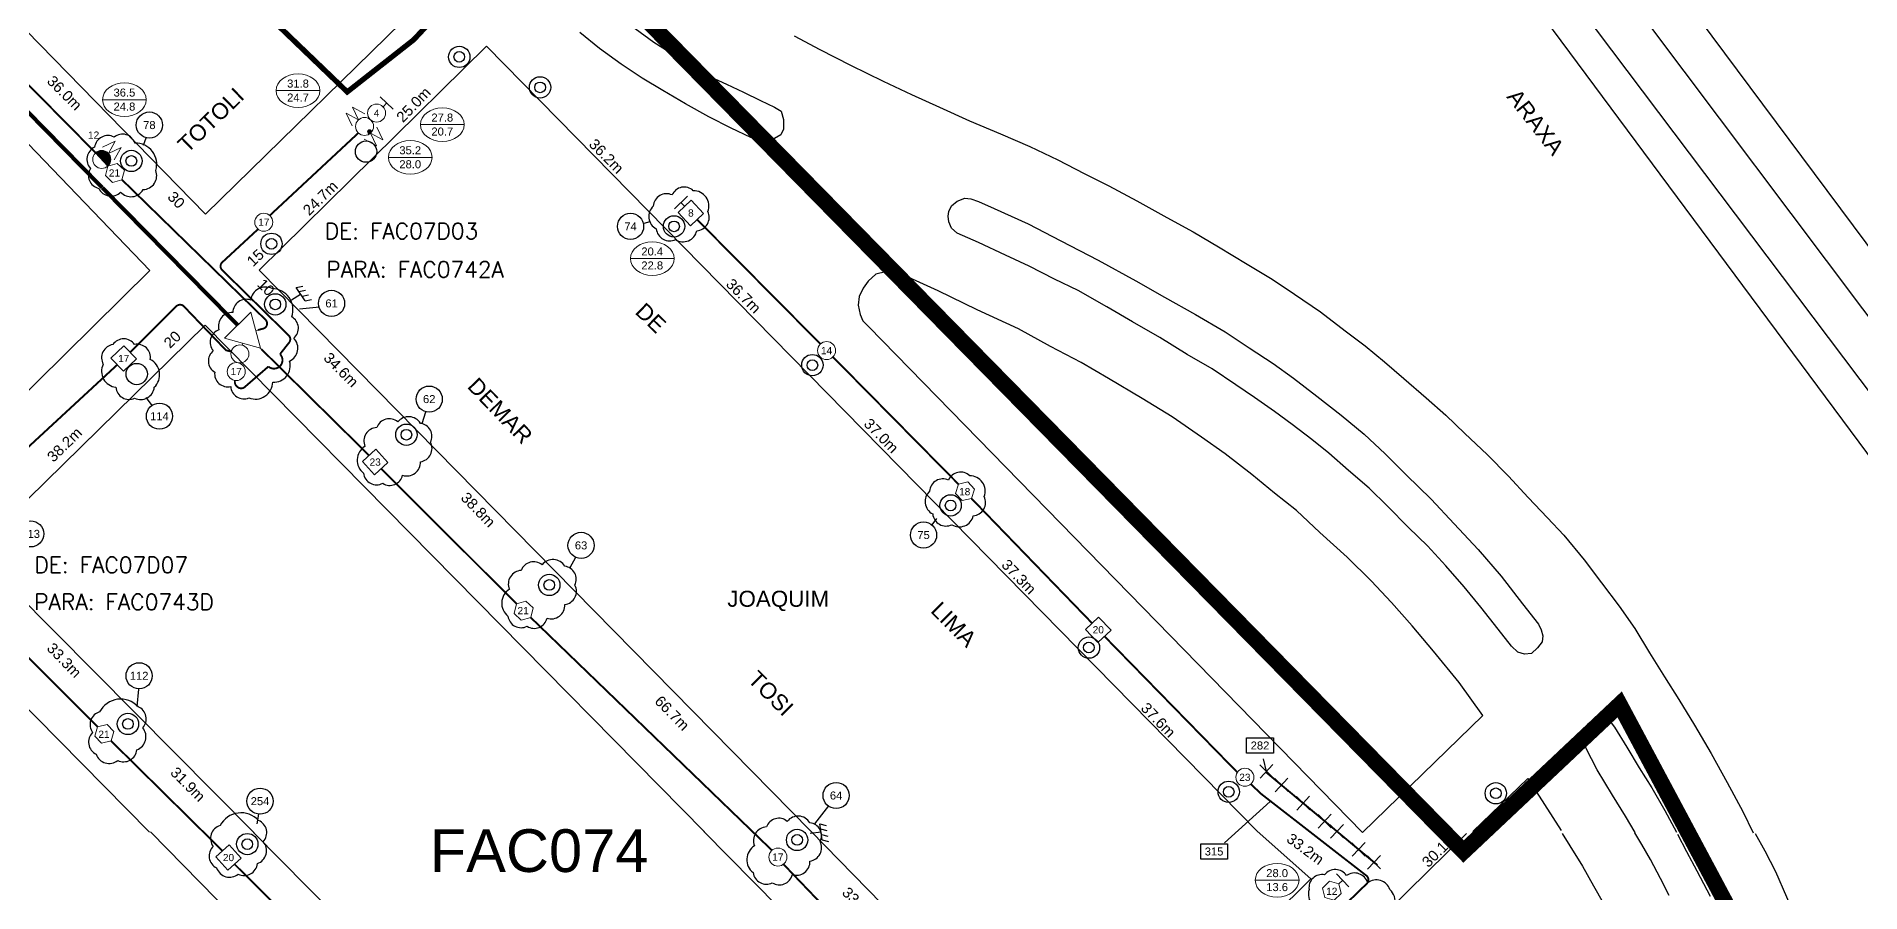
# Model space of a CAD drawing. Header units: inches. Extents: x 246034 to 247769, y 7726337 to 7727523.
# Drawn here: x 247135.7 to 247477.6, y 7726886.9 to 7727047.2 of the extents above; entities that cross this region are included whole.
import ezdxf
from ezdxf.enums import TextEntityAlignment as Align

# ---------------------------------------------------------------- set-up
doc = ezdxf.new("R2010")
doc.units = ezdxf.units.IN
doc.header["$LTSCALE"] = 6
doc.header["$MEASUREMENT"] = 0
for name, pattern in [('DASHDOT', [1, 0.5, -0.25, 0, -0.25]), ('DASHED', [0.75, 0.5, -0.25]), ('PHANTOMX2', [5, 2.5, -0.5, 0.5, -0.5, 0.5, -0.5])]:
    doc.linetypes.add(name, pattern=pattern)
for name, color, linetype in [('ALTERAÇÃO', 4, 'Continuous'), ('ANOTACOES', 6, 'Continuous'), ('DISTANCIA', 7, 'Continuous'), ('ELETRONICO', 4, 'Continuous'), ('LIMITE', 5, 'PHANTOMX2'), ('NET-CBTP', 6, 'DASHDOT'), ('NET-CBTR', 3, 'DASHED'), ('NET_UPGRADE', 7, 'Continuous'), ('POSTES', 1, 'Continuous'), ('QUADRAS', 7, 'Continuous'), ('RODOVIA', 3, 'Continuous'), ('RUAS', 7, 'Continuous'), ('TERRA', 7, 'Continuous')]:
    doc.layers.add(name, color=color, linetype=linetype)
for name, color, linetype, lineweight, true_color in [('CELULA', 3, 'Continuous', 200, 0x00ff00), ('NET-AMP @ 1', 1, 'Continuous', 20, 0xff0000), ('NET-LIMCEL', 9, 'PHANTOMX2', 50, 0x808080)]:
    doc.layers.add(name, color=color, linetype=linetype, lineweight=lineweight, true_color=true_color)
for name, color, linetype, lineweight in [('NET-AMP', 1, 'Continuous', 20), ('NET-SPLT', 1, 'Continuous', 20), ('NET-TAP', 1, 'Continuous', 20), ('NET-TERM', 1, 'Continuous', 20)]:
    doc.layers.add(name, color=color, linetype=linetype, lineweight=lineweight)
doc.styles.add('ARIAL', font='arial.ttf', dxfattribs={"height": 8})
doc.styles.add('Folhas_CAD', font='arial.ttf')
doc.styles.add('Romans', font='ROMANS.shx', dxfattribs={"height": 3})
doc.styles.get("Standard").update_dxf_attribs({"font": 'arial.ttf'})
doc.dimstyles.get("Standard").update_dxf_attribs({"dimtxt": 0.18, "dimasz": 0.18, "dimexe": 0.18, "dimexo": 0.0625, "dimgap": 0.09, "dimtad": 0, "dimtih": 1, "dimtoh": 1, "dimdec": 4, "dimzin": 0, "dimdsep": 46, "dimtxsty": 'Standard', "dimcen": 0.09, "dimadec": 0, "dimazin": 0, "dimtfac": 1, "dimtdec": 4, "dimtofl": 0, "dimtmove": 0, "dimatfit": 3, "dimfxl": 1, "dimtolj": 1, "dimtzin": 0, "dimarcsym": 0})

# ---------------------------------------------------------------- blocks, each defined once
blk = doc.blocks.new('POSTE')
at = {"layer": 'POSTES', "linetype": 'ByBlock'}
for radius in [2, 1]:
    blk.add_circle((0, 0), radius, dxfattribs=at)
blk = doc.blocks.new('P_MAD')
at = {"layer": 'POSTES', "linetype": 'ByBlock'}
blk.add_circle((0, 0), 2, dxfattribs=at)
at = {"layer": 'POSTES', "flags": 1}
for tag, p in [('POSTE', (0.08, 2.76)), ('ASS', (-0.01, 2.33))]:
    blk.add_attdef(tag, text='', height=0.275, dxfattribs=at).set_placement(p, align=Align.MIDDLE)
blk = doc.blocks.new('P_C_TUB')
at = {"layer": 'POSTES', "linetype": 'ByBlock'}
for radius in [2, 1]:
    blk.add_circle((0, 0), radius, dxfattribs=at)
at = {"layer": 'POSTES', "flags": 1}
for tag, p in [('POSTE', (0.08, 2.76)), ('ASS', (-0.01, 2.33))]:
    blk.add_attdef(tag, text='', height=0.275, dxfattribs=at).set_placement(p, align=Align.MIDDLE)
blk = doc.blocks.new('TERRA')
at = {"layer": 'TERRA', "linetype": 'ByBlock'}
for p, q in [((0, 0), (0, -2.02)), ((-1.5, -2.02), (-1.97, -3.15)), ((-1.5, -2.02), (1.5, -2.02)), ((-0.49, -2.02), (-0.96, -3.15)), ((0.57, -2.02), (0.09, -3.15)), ((1.5, -2.02), (1.03, -3.15))]:
    blk.add_line(p, q, dxfattribs=at)
blk = doc.blocks.new('3WAY')
h = blk.add_hatch(color=256)
h.dxf.hatch_style = 1
edge = h.paths.add_edge_path()
edge.add_arc((3.025, 0), 0.35, 0, 360)
for centre, radius in [((1.6875, 0), 1.6875), ((3.025, 0), 0.35)]:
    blk.add_circle(centre, radius)
blk = doc.blocks.new('DC')
h = blk.add_hatch(color=256)
h.dxf.hatch_style = 1
h.paths.add_polyline_path([(3.38, 0), (0, 0, 1)])
blk.add_line((0, 0), (3.38, 0))
blk.add_circle((1.69, 0), 1.69)
at = {"color": 0}
blk.add_attdef('DCVAL', text='', height=1.35, dxfattribs=at).set_placement((3.1, 3.27), align=Align.MIDDLE)
blk = doc.blocks.new('TERMINAL')
blk.add_line((-1, 0), (0, 0))
blk.add_lwpolyline([(-1, -1.6875), (-1, 1.6875)])
blk = doc.blocks.new('TAP2')
at = {"color": 0}
blk.add_circle((1.69, 0), 1.69, dxfattribs=at)
blk.add_attdef('DBVAL', text='', height=1.35, dxfattribs=at).set_placement((1.69, 0), align=Align.MIDDLE)
blk = doc.blocks.new('TAP4')
blk.add_lwpolyline([(3.38, -1.69), (0, -1.69), (0, 1.69), (3.38, 1.69)], close=True)
at = {"color": 0}
blk.add_attdef('DBVAL', text='', height=1.35, dxfattribs=at).set_placement((1.69, 0), align=Align.MIDDLE)
blk = doc.blocks.new('TAP8')
blk.add_lwpolyline([(0.92, 1.59), (0, 0), (0.92, -1.59), (2.76, -1.59), (3.68, 0), (2.76, 1.59)], close=True)
blk.add_attdef('DBVAL', text='', height=1.35).set_placement((1.77, -0.06), align=Align.MIDDLE)
blk = doc.blocks.new('2WAY')
blk.add_circle((1.6875, 0), 1.6875)
blk = doc.blocks.new('HI-LOW')
blk.add_lwpolyline([(-4.1, 0), (4.1, 0)])
blk.add_ellipse((0, 0), major_axis=(4.1, 0), ratio=0.768293)
for tag, p in [('END-HI', (0, 1.33)), ('END-LO', (0, -1.29))]:
    blk.add_attdef(tag, text='', height=1.5).set_placement(p, align=Align.MIDDLE_CENTER)
blk = doc.blocks.new('CX_CodUpgrade')
blk.add_circle((-0.13, 0.04), 2.45)
at = {"color": 1, "flags": 1}
for tag, p in [('RETIRAR1', (4.74, 11.47)), ('NOVO1', (28.33, 11.47)), ('RETIRAR2', (4.74, 7.94)), ('NOVO2', (28.33, 7.94)), ('RETIRAR3', (4.74, 4.42)), ('NOVO3', (28.33, 4.42)), ('RETIRAR4', (4.74, 0.89)), ('NOVO4', (28.33, 0.9)), ('RETIRAR5', (4.74, -2.63)), ('NOVO5', (28.33, -2.63)), ('RETIRAR6', (4.74, -6.15)), ('NOVO6', (28.33, -6.15)), ('RETIRAR7', (4.74, -9.68)), ('NOVO7', (28.33, -9.68)), ('RETIRAR8', (4.74, -13.2)), ('NOVO8', (28.33, -13.2)), ('RETIRAR9', (4.74, -16.73)), ('NOVO9', (28.33, -16.73))]:
    blk.add_attdef(tag, p, '', height=1.5, dxfattribs=at)
at = {"color": 7, "flags": 1}
for tag, p in [('ANTIGO1', (17.16, 11.46)), ('ANTIGO2', (17.16, 7.94)), ('ANTIGO3', (17.16, 4.41)), ('ANTIGO4', (17.16, 0.89)), ('ANTIGO5', (17.16, -2.63)), ('ANTIGO6', (17.16, -6.16)), ('ANTIGO7', (17.16, -9.68)), ('ANTIGO8', (17.16, -13.21)), ('ANTIGO9', (17.16, -16.73))]:
    blk.add_attdef(tag, p, '', height=1.5, dxfattribs=at)
at = {"color": 1}
blk.add_attdef('CODIGO', text='', height=1.5, dxfattribs=at).set_placement((-0.13, 0.04), align=Align.MIDDLE_CENTER)
blk = doc.blocks.new('AMP3')
for p, q in [((3.1, 1.71), (3.3, 2.03)), ((0, 0), (-0.33, 0)), ((3.1, -1.71), (3.3, -2.03)), ((6.06, 0), (6.38, 0))]:
    blk.add_line(p, q)
blk.add_lwpolyline([(0, 3.5), (0, -3.5), (6.06, 0)], close=True)
blk = doc.blocks.new('CARGA')
for p, q in [((-2.5, 0.81), (0, 1.62)), ((-2.5, 0.81), (0, 0)), ((-2.5, -0.81), (0, 0)), ((-2.5, -0.81), (0, -1.62))]:
    blk.add_line(p, q)
blk = doc.blocks.new('CX_CodUpgradeCabo')
blk.add_lwpolyline([(-2.63, 1.45), (2.37, 1.45), (2.37, -1.4), (-2.63, -1.4)], close=True)
at = {"color": 1}
blk.add_attdef('CODIGO', text='', height=1.5, dxfattribs=at).set_placement((-0.13, 0.04), align=Align.MIDDLE_CENTER)
at = {"color": 1, "style": 'Folhas_CAD', "flags": 1}
for tag, p in [('SERVICO', (5.97, 0.89)), ('TIPO', (17.92, 0.89)), ('COMP', (25.22, 0.89))]:
    blk.add_attdef(tag, p, '', height=1.5, dxfattribs=at)
blk = doc.blocks.new('EXCLUIR_CABOdwg')
at = {"layer": 'ANOTACOES', "color": 4}
for points in [[(-1.24, 1.23), (1.24, -1.23)], [(-1.2, -1.28), (1.21, 1.29)]]:
    blk.add_lwpolyline(points, dxfattribs=at)

msp = doc.modelspace()

# ---------------------------------------------------------------- linework, layer by layer
at = {"layer": 'LIMITE', "linetype": 'Continuous', "const_width": 3}
msp.add_lwpolyline([(246803.54, 7727504.62), (247403.19, 7726894.55), (247432.45, 7726922.11), (247461.64, 7726867.48), (247475.54, 7726767.94), (247473.22, 7726695.02), (247472.76, 7726641.31), (247485.27, 7726556.59), (247405.99, 7726517.49), (247361.51, 7726563.79), (247112.71, 7726442.48), (247147.92, 7726399.42), (247053.32, 7726359.97)], dxfattribs=at)
at = {"layer": 'NET-CBTP'}
msp.add_lwpolyline([(247173.43, 7726993.17, 0.75, 0.75, 0), (247148.07, 7727018.92, 0.75, 0.75, -0.015927), (247148.02, 7727018.96, 0.75, 0.75, 0), (247098.37, 7727069.5, 0.75, 0.75, -0.000296), (247098.37, 7727069.5, 0.75, 0.75, 0), (247009.63, 7727159.31, 0.75, 0.75, 0.417021), (247008.21, 7727159.32, 0.75, 0.75, 0), (246933.97, 7727085.15, 0.75, 0.75, -0.267744), (246933.01, 7727084.89, 0.75, 0.75, 0), (246928.8, 7727086.02, 0.75, 0.75, 0.264762), (246927.84, 7727085.77, 0.75, 0.75, 0), (246851.6, 7727011.28, 0.75, 0.75, -0.410829), (246850.2, 7727011.29, 0.75, 0.75, 0), (246842.36, 7727019.13, 0.75, 0.75, 0.402341), (246840.97, 7727019.16, 0.75, 0.75, 0), (246840.45, 7727018.66, 0, 0, 0)], format="xyseb", dxfattribs=at)
at = {"layer": 'NET-CBTR', "const_width": 0.35}
for points in [[(247146.81, 7727025.45), (247127.07, 7727045.42)], [(247179.45, 7727013.71), (247196.04, 7727029.16)], [(247259.53, 7727012.95), (247282.66, 7726989.63)], [(247198.06, 7726968.75), (247177.91, 7726988.63)], [(247285, 7726987.2), (247308.5, 7726963.39)], [(247125.16, 7726961.98), (247150.86, 7726985.74)], [(247225.7, 7726940.95), (247200.34, 7726966.27)], [(247310.98, 7726960.67), (247333.57, 7726937.32)], [(247273.56, 7726894.77), (247228.34, 7726938.4)], [(247130.18, 7726934.93), (247147.17, 7726917.93)], [(247335.89, 7726934.86), (247360.79, 7726909.38)], [(247149.7, 7726915.27), (247170.58, 7726894.67)], [(247366.13, 7726909.44), (247387.04, 7726892)], [(247172.84, 7726892.17), (247195.5, 7726869.61)], [(247297.67, 7726869.28), (247275.71, 7726892.18)]]:
    msp.add_lwpolyline(points, dxfattribs=at)
at = {"layer": 'NET-CBTR'}
for points in [[(247177.19, 7726992.25, 0.35, 0.35, 0), (247178.19, 7726992.5, 0.35, 0.35, 0.58379), (247178.65, 7726994.18, 0.35, 0.35, 0), (247151.74, 7727020.41, 0, 0, 0)], [(247172.93, 7726982.81, 0.35, 0.35, 0), (247172.91, 7726982.62, 0.35, 0.35, 0.235936), (247173.21, 7726981.77, 0.35, 0.35, 0), (247173.39, 7726981.6, 0.35, 0.35, 0.38623), (247174.74, 7726981.56, 0.35, 0.35, 0), (247179.19, 7726985.41, 0.35, 0.35, 0), (247179.19, 7726985.41, 0.35, 0.35, 0.968983), (247181.36, 7726987.73, 0.35, 0.35, 0), (247183.08, 7726989.91, 0.35, 0.35, 0.382892), (247182.99, 7726991.24, 0.35, 0.35, 0), (247170.52, 7727003.49, 0.35, 0.35, -0.428079), (247170.54, 7727004.94, 0.35, 0.35, 0), (247177.25, 7727011.15, 0, 0, 0)], [(247153.29, 7726988.09, 0.35, 0.35, 0), (247161.92, 7726996.69, 0.35, 0.35, -0.445712), (247163.4, 7726996.63, 0.35, 0.35, 0), (247171.26, 7726988.44, 0.35, 0.35, 0), (247172.23, 7726988.22, 0.35, 0.35, 0), (247172.23, 7726988.22, 0, 0, 0)]]:
    msp.add_lwpolyline(points, format="xyseb", dxfattribs=at)
at = {"layer": 'NET-CBTR', "const_width": 0.35}
msp.add_lwpolyline([(247373.05, 7726876.89), (247385.06, 7726888.53, 0.454269), (247384.97, 7726890.03), (247365.3, 7726905.31, -0.023157), (247365.23, 7726905.37), (247363.31, 7726907.18)], format="xyb", dxfattribs=at)
at = {"layer": 'NET-LIMCEL', "const_width": 1}
msp.add_lwpolyline([(247229.54, 7727071.21), (247206.4, 7727046.62), (247193.97, 7727036.86), (247096.02, 7727130.93), (247052.51, 7727088.33), (247116.45, 7727022.28), (247074.72, 7726976.43), (247004.75, 7727046.54), (246969.51, 7727018.43), (246928.96, 7727025.53), (246883.39, 7727015.47), (246853, 7727048.79), (246817.1, 7727015.92), (246699.87, 7727128.64), (246553, 7727281.82)], dxfattribs=at)
at = {"layer": 'NET_UPGRADE'}
for points in [[(247154.18, 7727027.26, 0.520567), (247154.18, 7727027.26, 0.520567), (247150.28, 7727028.41, 0.520567), (247146.62, 7727026.5, 0.520567), (247145.85, 7727022.53, 0.520567), (247147.38, 7727018.79, 0.520567), (247151.5, 7727018.11, 0.520567), (247155.7, 7727018.56, 0.520567), (247158.07, 7727022.15, 0.520567), (247154.18, 7727027.26)], [(247255.5, 7727009.19, 0.520567), (247255.5, 7727009.19, 0.520567), (247259.48, 7727010.85, 0.520567), (247261.57, 7727014.46, 0.520567), (247258.82, 7727018.36, 0.520567), (247254.85, 7727017.56, 0.520567), (247251.31, 7727015.47, 0.520567), (247251.89, 7727011.21, 0.520567), (247255.5, 7727009.19)], [(247179.88, 7727000, 0.520567), (247179.88, 7727000, 0.520567), (247175.87, 7726997.86, 0.520567), (247172.53, 7726995.52, 0.520567), (247169.92, 7726992.31, 0.520567), (247168.85, 7726988.37, 0.520567), (247169.12, 7726984.36, 0.520567), (247172.13, 7726981.68, 0.520567), (247175.54, 7726979.54, 0.520567), (247180.02, 7726982.49, 0.520567), (247183.16, 7726986.43, 0.520567), (247183.96, 7726990.71, 0.520567), (247183.56, 7726994.72, 0.520567), (247179.88, 7727000)], [(247157.05, 7726986.72, 0.520567), (247157.05, 7726986.72, 0.520567), (247154.11, 7726989.53, 0.520567), (247150.04, 7726989.53, 0.520567), (247148.23, 7726985.84, 0.520567), (247150.6, 7726981.53, 0.520567), (247154.11, 7726979.47, 0.520567), (247157.8, 7726981.53, 0.520567), (247157.05, 7726986.72)], [(247197.02, 7726965.42, 0.520567), (247197.02, 7726965.42, 0.520567), (247200.62, 7726963.53, 0.520567), (247204.34, 7726965.03, 0.520567), (247207.68, 7726967.58, 0.520567), (247209.57, 7726971.24, 0.520567), (247207.68, 7726974.76, 0.520567), (247203.43, 7726975.03, 0.520567), (247199.51, 7726973.98, 0.520567), (247197.28, 7726970.45, 0.520567), (247197.02, 7726965.42)], [(247307.31, 7726955.78, 0.520567), (247307.31, 7726955.78, 0.520567), (247311.28, 7726957.44, 0.520567), (247313.37, 7726961.05, 0.520567), (247310.63, 7726964.95, 0.520567), (247306.66, 7726964.15, 0.520567), (247303.12, 7726962.06, 0.520567), (247303.69, 7726957.8, 0.520567), (247307.31, 7726955.78)], [(247224.09, 7726938.65, 0.520567), (247224.09, 7726938.65, 0.520567), (247227.68, 7726936.75, 0.520567), (247231.41, 7726938.25, 0.520567), (247234.74, 7726940.8, 0.520567), (247236.64, 7726944.46, 0.520567), (247234.74, 7726947.99, 0.520567), (247230.49, 7726948.25, 0.520567), (247226.57, 7726947.2, 0.520567), (247224.35, 7726943.68, 0.520567), (247224.09, 7726938.65)], [(247147.56, 7726920.72, 0.520567), (247147.56, 7726920.72, 0.520567), (247146.24, 7726916.83, 0.520567), (247146.9, 7726912.79, 0.520567), (247150.94, 7726911.61, 0.520567), (247154.54, 7726913.6, 0.520567), (247155.64, 7726917.71, 0.520567), (247154.76, 7726921.67, 0.520567), (247147.56, 7726920.72)], [(247170.15, 7726899.4, 0.520567), (247170.15, 7726899.4, 0.520567), (247168.83, 7726895.51, 0.520567), (247169.49, 7726891.47, 0.520567), (247173.53, 7726890.3, 0.520567), (247177.13, 7726892.28, 0.520567), (247178.23, 7726896.39, 0.520567), (247177.35, 7726900.36, 0.520567), (247170.15, 7726899.4)], [(247270.04, 7726890.59, 0.520567), (247270.04, 7726890.59, 0.520567), (247273.63, 7726888.7, 0.520567), (247277.36, 7726890.2, 0.520567), (247280.69, 7726892.75, 0.520567), (247282.59, 7726896.41, 0.520567), (247280.69, 7726899.94, 0.520567), (247276.44, 7726900.2, 0.520567), (247272.52, 7726899.15, 0.520567), (247270.3, 7726895.62, 0.520567), (247270.04, 7726890.59)], [(247389.39, 7726887.42, 0.520567), (247389.39, 7726887.42, 0.520567), (247385.23, 7726888.65, 0.520567), (247381.23, 7726890.03, 0.520567), (247377.16, 7726890.19, 0.520567), (247374.24, 7726887.42, 0.520567), (247377.47, 7726883.42, 0.520567), (247380.77, 7726880.73, 0.520567), (247384.93, 7726880.42, 0.520567), (247388.62, 7726882.12, 0.520567), (247389.39, 7726887.42)]]:
    msp.add_lwpolyline(points, format="xyb", close=True, dxfattribs=at)
at = {"layer": 'QUADRAS', "linetype": 'ByBlock'}
for points in [[(247105.32, 7727077.54), (247167.39, 7727013.96), (247209.82, 7727055.47), (247105.27, 7727162.45)], [(247104.83, 7726971.59), (247114.63, 7726961.61), (247156.96, 7727003.41), (247105.25, 7727057.25)], [(247247.95, 7727048.73), (247251.46, 7727046.21), (247254.82, 7727044.08), (247258.03, 7727042.01), (247261.39, 7727040.01), (247265.02, 7727038.31), (247268.26, 7727036.81), (247271.41, 7727035.23), (247274.07, 7727034), (247275.27, 7727033.26), (247275.73, 7727031.72), (247275.74, 7727029.88), (247275.22, 7727028.83), (247274.07, 7727028.15), (247272.55, 7727027.69), (247271.33, 7727027.74), (247269.62, 7727028.3), (247265.91, 7727030.1), (247261.73, 7727032.17), (247257.39, 7727034.61), (247253.13, 7727037.13), (247249.22, 7727039.45), (247245.33, 7727042.09), (247241.27, 7727045.01), (247237.56, 7727048)], [(247280.88, 7726898.36), (247177.49, 7727003.48), (247220.07, 7727045.41), (247364.49, 7726898.35)], [(247277.75, 7727047.39), (247282.54, 7727044.8), (247288.32, 7727041.89), (247294.44, 7727038.88), (247299.75, 7727036.39), (247304.99, 7727034.01), (247310.57, 7727031.42), (247316.38, 7727028.99), (247321.87, 7727026.62), (247327.13, 7727024.16), (247332.09, 7727021.55), (247336.7, 7727019.26), (247341.97, 7727016.44), (247347.56, 7727013.36), (247352.54, 7727010.65), (247357.28, 7727007.86), (247362.65, 7727004.62), (247367.31, 7727001.76), (247371.52, 7726998.99), (247376.39, 7726995.68), (247381.03, 7726992.12), (247384.72, 7726989.28), (247388.38, 7726986.28), (247392, 7726983.19), (247396.17, 7726979.55), (247399.88, 7726976.28), (247403.45, 7726972.84), (247407.62, 7726968.91), (247411.59, 7726964.84), (247415.31, 7726960.88), (247418.93, 7726957.06), (247421.99, 7726953.79), (247425.79, 7726949.21), (247429.06, 7726944.89), (247432.36, 7726940.5), (247435.28, 7726936.31), (247438.05, 7726931.74), (247440.85, 7726927.28), (247443.52, 7726923.03), (247446.49, 7726918.24), (247449.57, 7726912.91), (247452.57, 7726907.45), (247455.55, 7726902.03), (247457.47, 7726898.04)], [(247417.26, 7726937.12), (247417.74, 7726936.1), (247418.05, 7726934.98), (247417.91, 7726933.86), (247417.04, 7726932.71), (247415.92, 7726931.63), (247414.64, 7726931.51), (247413.37, 7726931.87), (247412.16, 7726933.02), (247409.67, 7726936.22), (247406.4, 7726940.3), (247403.3, 7726944.16), (247399.9, 7726948.08), (247396.41, 7726951.82), (247392.85, 7726955.23), (247388.95, 7726959.25), (247385.51, 7726962.63), (247381.61, 7726965.94), (247377.92, 7726969.15), (247374.76, 7726971.76), (247371.04, 7726974.54), (247367.78, 7726976.99), (247363.99, 7726979.62), (247360.51, 7726982), (247356.05, 7726984.95), (247351.38, 7726987.67), (247346.27, 7726990.83), (247341.17, 7726993.77), (247336.32, 7726996.6), (247330.98, 7726999.68), (247326.55, 7727001.81), (247321.79, 7727004.24), (247317.33, 7727006.29), (247312.26, 7727008.63), (247308.28, 7727010.42), (247307.2, 7727011.31), (247306.7, 7727012.53), (247306.59, 7727013.6), (247306.69, 7727014.47), (247307.23, 7727015.52), (247308.3, 7727016.37), (247309.7, 7727016.93), (247310.85, 7727016.86), (247312.28, 7727016.34), (247315.23, 7727015.05), (247321.6, 7727012.16), (247327.72, 7727008.94), (247334.68, 7727005.33), (247341.74, 7727001.48), (247347.13, 7726998.4), (247352.95, 7726995.14), (247358.49, 7726991.91), (247363.04, 7726988.94), (247367.52, 7726985.98), (247371.33, 7726983.21), (247375.72, 7726979.87), (247380.24, 7726976.33), (247384.55, 7726972.72), (247388.47, 7726969.06), (247392.42, 7726965.09), (247397.09, 7726960.55), (247401.44, 7726955.93), (247405.92, 7726951.14), (247410.22, 7726946.14), (247414.24, 7726940.95), (247417.26, 7726937.12)], [(247384.22, 7726898.12), (247406.78, 7726920.01), (247402.34, 7726926.21), (247397.54, 7726932.09), (247393.59, 7726936.86), (247389.67, 7726941.21), (247385.9, 7726945.23), (247381.37, 7726949.7), (247376.25, 7726954.32), (247371.85, 7726958.41), (247367.74, 7726961.71), (247363.54, 7726965.16), (247358.5, 7726969.08), (247354.06, 7726972.18), (247348.57, 7726975.98), (247342.97, 7726979.44), (247336.67, 7726983.16), (247331.52, 7726986.17), (247325.77, 7726989.17), (247319.8, 7726992.49), (247312.01, 7726996.05), (247304.74, 7726999.59), (247298.52, 7727002.41), (247296.85, 7727002.95), (247294.85, 7727003.14), (247293.02, 7727002.71), (247291.63, 7727001.41), (247290.64, 7727000.09), (247289.94, 7726998.51), (247289.73, 7726996.91), (247290.09, 7726995.15), (247290.62, 7726994), (247291.65, 7726992.89), (247384.22, 7726898.12)], [(247176.51, 7726898.06), (247124.11, 7726950.83), (247167.32, 7726993.18), (247260.91, 7726898.22)], [(247156.93, 7726898.19), (247114.56, 7726941.05), (247105.01, 7726931.79)], [(247435.35, 7726898.1), (247433.53, 7726901.18), (247431.09, 7726905.1), (247428.23, 7726909.82), (247426.08, 7726913.95), (247425.65, 7726914.95), (247425.52, 7726915.99), (247425.77, 7726917.34), (247426.54, 7726918.49), (247427.66, 7726919.17), (247428.93, 7726919.3), (247430.13, 7726919.15), (247430.84, 7726918.66), (247431.46, 7726917.83), (247433.82, 7726914.12), (247436.13, 7726910.23), (247438.48, 7726906.45), (247440.92, 7726902.24), (247443.09, 7726898.19)], [(247404.91, 7726898.32), (247415.21, 7726908.23), (247421.46, 7726898.46)]]:
    msp.add_lwpolyline(points, dxfattribs=at)
at = {"layer": 'QUADRAS'}
for points in [[(247176.4, 7726898.11), (247278.33, 7726794.92), (247321.43, 7726836.9), (247260.82, 7726898.27)], [(247280.88, 7726898.36), (247331.37, 7726846.65), (247374.55, 7726889.41), (247364.49, 7726898.35)], [(247104.97, 7726864.36), (247224.69, 7726742.46), (247267.99, 7726785.16), (247157.07, 7726898.22)], [(247421.66, 7726897.92), (247423.1, 7726895.62), (247425.49, 7726891.8), (247427.54, 7726888.13), (247429.35, 7726884.93), (247431.41, 7726880.67), (247433.12, 7726876.75), (247435.05, 7726872.6), (247436.81, 7726868.36), (247438.95, 7726863.62), (247440.84, 7726859.13), (247441.87, 7726856.08), (247442.61, 7726853.79), (247443.28, 7726851.71), (247383.57, 7726793.68), (247341.29, 7726836.56), (247403.75, 7726897.92)], [(247441.71, 7726886.29), (247440.13, 7726889.46), (247438.2, 7726893.06), (247436.58, 7726895.83), (247435.28, 7726898.04)], [(247443.27, 7726897.8), (247444.97, 7726894.57), (247446.91, 7726890.93), (247449.4, 7726886.19)], [(247457.87, 7726897.92), (247459.67, 7726894.7), (247461.63, 7726890.78), (247463.7, 7726886.04), (247465.23, 7726882.47), (247467.17, 7726878.08), (247469.36, 7726873.02), (247470.84, 7726868.9), (247472.51, 7726864.55), (247474.14, 7726860.28), (247475.75, 7726855.89), (247477.43, 7726850.18), (247478.51, 7726846.05)]]:
    msp.add_lwpolyline(points, dxfattribs=at)
at = {"layer": 'RODOVIA', "linetype": 'ByBlock'}
for points in [[(247384.53, 7727134.85), (247560.62, 7726898.56)], [(247551.62, 7726898.34), (247397.61, 7727103.18)], [(247531.57, 7726898.26), (247382.74, 7727098.65)], [(247390.29, 7727098.61), (247541.22, 7726898.43)]]:
    msp.add_lwpolyline(points, dxfattribs=at)

# ---------------------------------------------------------------- block references
at = {"layer": 'ALTERAÇÃO'}
for p in [(247366.25, 7726909.58), (247369.06, 7726906.99), (247373.12, 7726903.6), (247377.16, 7726900.23), (247379.46, 7726898.31), (247383.52, 7726894.93), (247386.4, 7726892.52)]:
    msp.add_blockref('EXCLUIR_CABOdwg', p, dxfattribs=at)
at = {"layer": 'ELETRONICO'}
for p, rotation in [((247183.55, 7726997.88), 123.4159190139692), ((247280.76, 7726897.96), 97.75818345844873)]:
    msp.add_blockref('TERRA', p, dxfattribs=dict(at, rotation=rotation))
at = {"layer": 'NET-AMP', "rotation": 314.5740250418143}
msp.add_blockref('AMP3', (247173.43, 7726993.17), dxfattribs=at)
at = {"layer": 'NET-SPLT'}
for name, p, rotation in [('3WAY', (247196.05, 7727031.62), 313.1226582096764), ('2WAY', (247174.3, 7726989.4), 254.5740250418143)]:
    msp.add_blockref(name, p, dxfattribs=dict(at, rotation=rotation))
ref = msp.add_blockref('DC', (247149.1, 7727022.96), dxfattribs=dict(at, rotation=132.5508457534999))
ref.add_attrib('DCVAL', '12', dxfattribs={"layer": '0', "color": 0, "height": 1.35}).set_placement((247146.43, 7727028.78), align=Align.MIDDLE)
at = {"layer": 'NET-TAP'}
for p, values in [((247197.78, 7727032.89), {'DBVAL': '4'}), ((247176.64, 7727012.45), {'DBVAL': '17'}), ((247282.12, 7726988.4), {'DBVAL': '14'}), ((247360.51, 7726908.45), {'DBVAL': '23'}), ((247272.99, 7726893.51), {'DBVAL': '17'})]:
    msp.add_blockref('TAP2', p, dxfattribs=at).add_auto_attribs(values)
ref = msp.add_blockref('TAP8', (247149.1, 7727022.96), dxfattribs=dict(at, rotation=316.0429804689459))
ref.add_attrib('DBVAL', '21', dxfattribs={"layer": '0', "height": 1.35}).set_placement((247150.33, 7727021.69), align=Align.MIDDLE)
ref = msp.add_blockref('TAP4', (247257.15, 7727013.02), dxfattribs=dict(at, rotation=43.37999401571952))
ref.add_attrib('DBVAL', '8', dxfattribs={"layer": '0', "color": 0, "height": 1.35}).set_placement((247258.37, 7727014.18), align=Align.MIDDLE)
ref = msp.add_blockref('TAP4', (247150.86, 7726985.74), dxfattribs=dict(at, rotation=44.00915379232646))
ref.add_attrib('DBVAL', '17', dxfattribs={"layer": '0', "color": 0, "height": 1.35}).set_placement((247152.07, 7726986.91), align=Align.MIDDLE)
ref = msp.add_blockref('TAP2', (247173.4, 7726986.15), dxfattribs=dict(at, rotation=261.9419049501386))
ref.add_attrib('DBVAL', '17', dxfattribs={"layer": '0', "color": 0, "height": 1.35}).set_placement((247173.17, 7726984.48), align=Align.MIDDLE)
ref = msp.add_blockref('TAP4', (247197.96, 7726966.37), dxfattribs=dict(at, rotation=42.57766465087515))
ref.add_attrib('DBVAL', '23', dxfattribs={"layer": '0', "color": 0, "height": 1.35}).set_placement((247199.2, 7726967.51), align=Align.MIDDLE)
ref = msp.add_blockref('TAP8', (247307.95, 7726961.64), dxfattribs=dict(at, rotation=12.37595687925689))
ref.add_attrib('DBVAL', '18', dxfattribs={"layer": '0', "height": 1.35}).set_placement((247309.69, 7726961.96), align=Align.MIDDLE)
ref = msp.add_blockref('TAP8', (247225.7, 7726940.95), dxfattribs=dict(at, rotation=316.0429804689459))
ref.add_attrib('DBVAL', '21', dxfattribs={"layer": '0', "height": 1.35}).set_placement((247226.93, 7726939.68), align=Align.MIDDLE)
ref = msp.add_blockref('TAP4', (247333.5, 7726934.93), dxfattribs=dict(at, rotation=43.37999401571907))
ref.add_attrib('DBVAL', '20', dxfattribs={"layer": '0', "color": 0, "height": 1.35}).set_placement((247334.73, 7726936.09), align=Align.MIDDLE)
ref = msp.add_blockref('TAP8', (247146.65, 7726916.17), dxfattribs=dict(at, rotation=13.5645743564455))
ref.add_attrib('DBVAL', '21', dxfattribs={"layer": '0', "height": 1.35}).set_placement((247148.38, 7726916.53), align=Align.MIDDLE)
ref = msp.add_blockref('TAP4', (247170.46, 7726892.29), dxfattribs=dict(at, rotation=42.00159230906223))
ref.add_attrib('DBVAL', '20', dxfattribs={"layer": '0', "color": 0, "height": 1.35}).set_placement((247171.71, 7726893.42), align=Align.MIDDLE)
ref = msp.add_blockref('TAP8', (247377.17, 7726885.92), dxfattribs=dict(at, rotation=43.671482081475))
ref.add_attrib('DBVAL', '12', dxfattribs={"layer": '0', "height": 1.35}).set_placement((247378.49, 7726887.1), align=Align.MIDDLE)
at = {"layer": 'NET-TERM'}
for p, values in [((247152.21, 7727035.41), {'END-HI': '36.5', 'END-LO': '24.8'}), ((247184.74, 7727037.1), {'END-HI': '31.8', 'END-LO': '24.7'}), ((247211.78, 7727030.73), {'END-HI': '27.8', 'END-LO': '20.7'}), ((247205.77, 7727024.6), {'END-HI': '35.2', 'END-LO': '28.0'}), ((247251.13, 7727005.64), {'END-HI': '20.4', 'END-LO': '22.8'}), ((247368.25, 7726889.17), {'END-HI': '28.0', 'END-LO': '13.6'})]:
    msp.add_blockref('HI-LOW', p, dxfattribs=at).add_auto_attribs(values)
for name, p, rotation in [('TERMINAL', (247200.67, 7727034.07), 226.5889908591865), ('CARGA', (247196.06, 7727031.63), 312.9442716403244), ('CARGA', (247149.2, 7727025.35), 222.9442716403244), ('CARGA', (247198.34, 7727029.14), 132.9442716403244), ('TERMINAL', (247257.21, 7727015.41), 314.5525872546133), ('TERMINAL', (247379.83, 7726888.46), 223.6714820829443)]:
    msp.add_blockref(name, p, dxfattribs=dict(at, rotation=rotation))
at = {"layer": 'NET_UPGRADE'}
for name, p, values in [('CX_CodUpgrade', (247157.01, 7727030.61), {'CODIGO': '78'}), ('CX_CodUpgrade', (247247.2, 7727011.63), {'CODIGO': '74'}), ('CX_CodUpgrade', (247191.16, 7726997.2), {'CODIGO': '61'}), ('CX_CodUpgrade', (247209.46, 7726979.27), {'CODIGO': '62'}), ('CX_CodUpgrade', (247158.9, 7726976.07), {'CODIGO': '114'}), ('CX_CodUpgrade', (247134.76, 7726954.02), {'CODIGO': '113'}), ('CX_CodUpgrade', (247237.92, 7726951.86), {'CODIGO': '63'}), ('CX_CodUpgrade', (247302.11, 7726953.8), {'CODIGO': '75'}), ('CX_CodUpgrade', (247155.09, 7726927.43), {'CODIGO': '112'}), ('CX_CodUpgradeCabo', (247365.17, 7726914.37), {'CODIGO': '282'}), ('CX_CodUpgrade', (247177.75, 7726903.94), {'CODIGO': '254'}), ('CX_CodUpgrade', (247285.72, 7726905), {'CODIGO': '64'}), ('CX_CodUpgradeCabo', (247356.56, 7726894.51), {'CODIGO': '315'})]:
    msp.add_blockref(name, p, dxfattribs=at).add_auto_attribs(values)
at = {"layer": 'POSTES', "linetype": 'ByBlock'}
for name, p in [('P_C_TUB', (247214.96, 7727043.43)), ('P_C_TUB', (247230.11, 7727037.71)), ('P_C_TUB', (247153.5, 7727023.93)), ('P_MAD', (247197.5, 7727025.67)), ('P_C_TUB', (247255.21, 7727011.67)), ('P_C_TUB', (247179.77, 7727008.4)), ('P_C_TUB', (247180.48, 7726997.06)), ('P_C_TUB', (247281.14, 7726985.67)), ('P_MAD', (247154.52, 7726984.01)), ('P_C_TUB', (247205.05, 7726972.64)), ('P_C_TUB', (247307.06, 7726959.39)), ('P_C_TUB', (247231.83, 7726944.49)), ('P_C_TUB', (247332.97, 7726932.76)), ('P_C_TUB', (247152.86, 7726918.45)), ('P_C_TUB', (247359.17, 7726905.73)), ('P_C_TUB', (247409.24, 7726905.46))]:
    msp.add_blockref(name, p, dxfattribs=at)
at = {"layer": 'POSTES'}
for p in [(247278.29, 7726896.72), (247175.24, 7726895.93)]:
    msp.add_blockref('POSTE', p, dxfattribs=at)

# ---------------------------------------------------------------- texts
at = {"layer": 'CELULA', "insert": (247209.43, 7726898.71), "char_height": 8, "width": 40.8763, "attachment_point": 1, "style": 'ARIAL'}
msp.add_mtext('FAC074\\P362 HP', dxfattribs=at)
at = {"layer": 'DISTANCIA'}
for s, rotation, p in [('36.0m', 315.0156, (247140.99, 7727036.68)), ('25.0m', 46.2034, (247206.38, 7727034.47)), ('36.2m', 314.6529, (247242.54, 7727024.84)), ('30', 314.8072, (247161.93, 7727016.64)), ('24.7m', 44.3684, (247188.9, 7727017)), ('15', 43.9035, (247176.75, 7727005.78)), ('10', 314.8072, (247178.75, 7727000.25)), ('36.7m', 315.0156, (247268.25, 7726998.65)), ('20', 43.9035, (247161.18, 7726990.48)), ('34.6m', 314.8348, (247192.82, 7726984.81)), ('38.2m', 44.4282, (247140.97, 7726970.79)), ('37.0m', 314.4834, (247294.05, 7726972.46)), ('38.8m', 314.05, (247218.51, 7726958.59)), ('37.3m', 314.1341, (247319.85, 7726946.03)), ('33.3m', 314.0825, (247140.92, 7726930.39)), ('66.7m', 314.3592, (247254.86, 7726920.48)), ('37.6m', 314.3169, (247345.97, 7726919.19)), ('31.9m', 315.0156, (247164.11, 7726907.14)), ('33.2m', 323.5639, (247373.55, 7726895.03)), ('30.1m', 44.7427, (247398.64, 7726894.86)), ('33.7m', 314.4593, (247289.98, 7726884.62))]:
    msp.add_text(s, height=2, rotation=rotation, dxfattribs=at).set_placement(p, align=Align.MIDDLE)
at = {"layer": 'NET-AMP @ 1', "style": 'Romans'}
for s, p in [('DE: FAC07D03', (247189.74, 7727009.3)), ('PARA: FAC0742A', (247190.04, 7727002.11)), ('DE: FAC07D07', (247135.34, 7726946.73)), ('PARA: FAC0743D', (247135.3, 7726939.8))]:
    msp.add_text(s, height=3, dxfattribs=at).set_placement(p)
at = {"layer": 'RODOVIA', "linetype": 'ByBlock'}
msp.add_text('ARAXA', height=3, rotation=308, dxfattribs=at).set_placement((247411.15, 7727035.91))
at = {"layer": 'RUAS', "linetype": 'ByBlock'}
for s, rotation, p in [('TOTOLI', 44, (247164, 7727025.26)), ('DE', 316, (247247.74, 7726995.46)), ('DEMAR', 314, (247216.3, 7726981.53)), ('LIMA', 315, (247303.14, 7726939.5)), ('TOSI', 315, (247268.86, 7726926.58))]:
    msp.add_text(s, height=3, rotation=rotation, dxfattribs=at).set_placement(p)
msp.add_text('JOAQUIM', height=3, dxfattribs=at).set_placement((247265.2, 7726940.4))

# ---------------------------------------------------------------- leaders
at = {"layer": 'NET_UPGRADE'}
for points in [[(247155.81, 7727026.86), (247156.26, 7727028.27)], [(247250.69, 7727012.5), (247249.58, 7727012.22)], [(247185.01, 7726996.21), (247188.78, 7726996.62)], [(247156.24, 7726979.61), (247157.43, 7726978.03)], [(247208.02, 7726974.72), (247208.72, 7726976.94)], [(247304.41, 7726956.93), (247303.56, 7726955.78)], [(247235.77, 7726947.78), (247236.78, 7726949.69)], [(247154.6, 7726921.71), (247154.88, 7726924.99)], [(247366.27, 7726909.51), (247365.72, 7726911.93)], [(247281.58, 7726899.75), (247284.2, 7726903.08)], [(247366.92, 7726903.93), (247358.41, 7726896.19)], [(247177.08, 7726899.74), (247177.37, 7726901.52)]]:
    msp.add_leader(points, dimstyle='Standard', dxfattribs=at)

doc.saveas('drawing.dxf')
